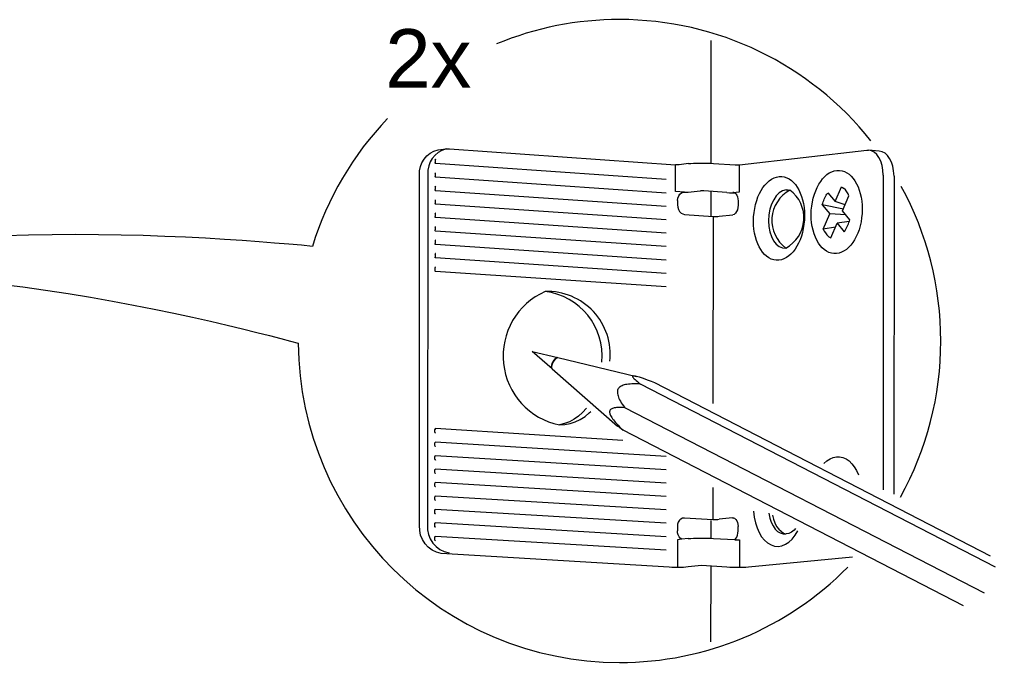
# Model space of a CAD drawing. Header units: metres. Extents: x -11.5 to 7.4, y -3.8 to 5.9.
# Drawn here: x 5.288 to 5.5525, y 0.2605 to 0.4346 of the extents above; entities that cross this region are included whole.
import ezdxf

# ---------------------------------------------------------------- set-up
doc = ezdxf.new("R2010")
doc.units = ezdxf.units.M
doc.header["$MEASUREMENT"] = 0
doc.layers.add('PDF11_Geometry_Num_Penna__7_Num_Penna__7', color=7, linetype='Continuous', lineweight=18)
doc.layers.add('PDF11_Text_Num_Penna__7_Num_Penna__7', color=7, linetype='Continuous', lineweight=18)
doc.styles.add('GENERATED_STYLE_1', font='')
doc.styles.get('GENERATED_STYLE_1').set_extended_font_data('Arial')

msp = doc.modelspace()

# ---------------------------------------------------------------- linework, layer by layer
at = {"layer": 'PDF11_Geometry_Num_Penna__7_Num_Penna__7', "color": 7, "linetype": 'Continuous', "lineweight": 18, "flags": 128}
for points in [[(5.518713970577066, 0.4017252436087162, 0.2290355798833679), (5.450581013439647, 0.4345853290308543, 0.09889331964104091), (5.417234439538854, 0.4279698228248492)], [(5.485562852022115, 0.2862729280791703), (5.484838033329165, 0.2862262448413198), (5.483954737328769, 0.2862262448413198), (5.48308495489723, 0.2861734190721714), (5.482156204165246, 0.2861734190721714), (5.481277822189886, 0.2862262448413198), (5.480457180008715, 0.2862262448413198), (5.479679535546616, 0.2862729280791703), (5.472802726059273, 0.2866909887591893), (5.46915086835306, 0.2863268595039505), (5.468573470411215, 0.2862728052285446), (5.467912534043744, 0.2862261219906932), (5.467134889581645, 0.2862261219906932), (5.466348645575732, 0.2862261219906932), (5.46552800339456, 0.2862261219906932), (5.464750358932461, 0.2862261219906932), (5.464040036613371, 0.2862729280791703), (5.402254034213689, 0.2899390364579926, -0.3815466696815363), (5.396398973382151, 0.297573834307288), (5.396398973382157, 0.3924139032674399, -0.3782593259322484), (5.401414595886749, 0.3992763392315499), (5.403584137940568, 0.3995318685334723), (5.404049741812818, 0.3995318685334723), (5.4044662054347, 0.3995318685334723)], [(5.40358462934307, 0.3995313771309652, 0.3666494706164741), (5.398646034180928, 0.3926161153977095), (5.398583380361707, 0.297786488740762, 0.3939271811701524), (5.404404657271114, 0.2901401429326294)], [(5.511230770400159, 0.3832571090135719), (5.505539100901101, 0.3844315609974043, -0.0700847160449729), (5.506797828414317, 0.3873325556779719, -0.02809651486404598), (5.507042546861159, 0.3876925080119298), (5.508986043763278, 0.385295446598902), (5.510702267007435, 0.3892930059664659, -0.09728648333319982), (5.511311114709514, 0.38891315183111)], [(5.526711423474085, 0.3052620721788593, 0.1279865676989249), (5.53763898665002, 0.3475239160029533, 0.1266391277362519), (5.526933783107008, 0.3893828097740162)], [(5.495736480906753, 0.3884470565563554), (5.496264738598228, 0.3884470565563554), (5.496758598114443, 0.3883831742308752, 0.5517089593374255), (5.495678741112568, 0.3726949035991343, 0.5503767777712237), (5.496758598114443, 0.388382928529623)], [(5.512821563155248, 0.3798475127416792), (5.509594277212228, 0.3794371916510926), (5.511488633863973, 0.377100572746019, 0.02043696082901886), (5.51170239395306, 0.3774251440997221, 0.06994644041275831), (5.512981268968948, 0.3803801930556849), (5.511027944016758, 0.3827856083112753), (5.51275153829847, 0.3868003667664706)], [(5.447983091253237, 0.3420361785429309, 0.4557880328529783), (5.430438793365038, 0.3609293763037735, 0.7321329243949162), (5.434305762517242, 0.3247939703438822)], [(5.363535202441238, 0.3469171567615144, 0.4121816086987937), (5.450579784933389, 0.26046594279258, 0.2007096773141516), (5.512406819442131, 0.2862314045676078)]]:
    msp.add_lwpolyline(points, format="xyb", dxfattribs=at)
for points in [[(5.475316127015052, 0.4288714235685047), (5.47528418585231, 0.3956636708750052)], [(5.404465836882823, 0.3995318685334723), (5.465743729093683, 0.3952505242200219)], [(5.40059444510808, 0.3965883675363342), (5.400752922415524, 0.3967517588688132)], [(5.400752922415524, 0.3967516360181875), (5.400690268596303, 0.3967000387553004), (5.40059444510808, 0.3966508985049293), (5.40059444510808, 0.3964875071724512), (5.40059444510808, 0.3958216567799422)], [(5.483134709400728, 0.3951967156458682), (5.517569739847207, 0.3991660193694697)], [(5.517569985548459, 0.3991665107719733), (5.517835342900456, 0.3991665107719733), (5.51806998759597, 0.3991665107719733)], [(5.520978476164721, 0.3989638072391992), (5.518070601849098, 0.3991665107719733)], [(5.400627491926455, 0.3956645308293858), (5.400752799564897, 0.3955637933161276), (5.400690145745676, 0.3955637933161276), (5.400594322257456, 0.3956645308293858), (5.400594322257456, 0.3958217796305679)], [(5.463205020908966, 0.3912238492541134), (5.400752676714273, 0.3955641618680064)], [(5.469255905638223, 0.3955639161667541), (5.466717811706635, 0.3952506470706485), (5.466516336680121, 0.3952506470706485), (5.466252207834383, 0.3952506470706485), (5.465992993013684, 0.3952506470706485), (5.465743606243059, 0.3952506470706485)], [(5.467384890605404, 0.3876625324592036), (5.467802582733542, 0.3878173242478677), (5.468206761292834, 0.3878652359919776), (5.465743606243059, 0.3880286273244575), (5.465743606243059, 0.3952510156225264)], [(5.469256397040727, 0.3955637933161276), (5.469859593614013, 0.3956055625289432), (5.470653208657483, 0.3956645308293858), (5.471521762582766, 0.395705071535942), (5.472448056302229, 0.395705071535942), (5.473378035540476, 0.395705071535942), (5.47432275685383, 0.395705071535942), (5.475249050573296, 0.3956645308293858), (5.476008267441507, 0.3956055625289432), (5.48189649794204, 0.395196469944616)], [(5.48127720793676, 0.3877627785699591), (5.483134709400728, 0.3879642535964747), (5.483134709400728, 0.395196469944616)], [(5.481896620792668, 0.3951967156458682), (5.482266401176698, 0.3951967156458682), (5.48273200504895, 0.3951967156458682), (5.483134955101979, 0.3951967156458682)], [(5.400627491926455, 0.3919964568405483), (5.400752799564897, 0.3918944908210324), (5.400690145745676, 0.3919546876277353), (5.400594322257456, 0.3920541966347324), (5.400594322257456, 0.3921549341479915)], [(5.400752922415524, 0.393082210672465), (5.400690268596303, 0.393082210672465), (5.40059444510808, 0.3929802446529491), (5.40059444510808, 0.3928266813705434), (5.40059444510808, 0.3921559169529987)], [(5.40059444510808, 0.3929280331369309), (5.400752922415524, 0.3930815964193348)], [(5.463205020908966, 0.3875539325058872), (5.400752676714273, 0.3918942451197802)], [(5.522063001490379, 0.3924132890143088), (5.522006490202452, 0.3072483210987977)], [(5.5249614163078, 0.392198546120194), (5.524903676513615, 0.3060212890470684)], [(5.400752922415524, 0.3894673310046537), (5.400690268596303, 0.3894206477668023), (5.40059444510808, 0.3893199102535432), (5.40059444510808, 0.3892142587152501), (5.40059444510808, 0.3885471798164835)], [(5.40059444510808, 0.3892568878824454), (5.400752922415524, 0.3894669624527749)], [(5.400627491926455, 0.3883307170136048), (5.400752799564897, 0.3882299795003474), (5.400690145745676, 0.3882815767632346), (5.400594322257456, 0.3883835427827522), (5.400594322257456, 0.3885469341152303)], [(5.463205020908966, 0.3839445811162436), (5.400752676714273, 0.3882296109484695)], [(5.466314738802978, 0.3855474132326719), (5.466347908471976, 0.38621326362518), (5.466612037317713, 0.386842258829911), (5.466919163882524, 0.3872980346520869), (5.467384767754774, 0.3876629010110824)], [(5.469198780097168, 0.3877632699724618), (5.468670522405695, 0.3877165867346104), (5.468066097326149, 0.3877165867346104), (5.467384276352272, 0.3876625324592053)], [(5.467647545243626, 0.3877632699724618), (5.46820651559158, 0.3878652359919794)], [(5.472403215823769, 0.3881273992277015), (5.469199271499672, 0.3877637613749663)], [(5.473427790043974, 0.3881819449056101), (5.473162432691979, 0.3881819449056101), (5.472913045921352, 0.3881819449056101), (5.472601005331505, 0.3881819449056101), (5.472403215823769, 0.388127890630205)], [(5.479679535546616, 0.3877164638839838), (5.473427667193349, 0.3881820677562366)], [(5.475283694449807, 0.3880283816232071), (5.475283694449807, 0.3813133664102031)], [(5.479678921293488, 0.3877165867346104), (5.480344771685994, 0.3876625324592036), (5.481075732910243, 0.3876625324592036), (5.481800551603195, 0.3876625324592036), (5.482097850117931, 0.3873996321197275), (5.482357064938629, 0.3870445938108071), (5.482557311458887, 0.3865777614322967), (5.482669105528474, 0.3860605602971559), (5.482731759347697, 0.3854942189116466), (5.482731759347697, 0.3843087103714806)], [(5.481584580202819, 0.3877165867346104), (5.481277453638011, 0.3877632699724618), (5.481536668458707, 0.3877165867346104), (5.481800797304444, 0.3876625324592053)], [(5.400627491926455, 0.3847219798770887), (5.400752799564897, 0.3846212423638313), (5.400690145745676, 0.3846212423638313), (5.400594322257456, 0.3847219798770887), (5.400594322257456, 0.3848755431594943)], [(5.40059444510808, 0.3856481507459293), (5.400752922415524, 0.385795571497038), (5.400690268596303, 0.385795571497038), (5.40059444510808, 0.3856960624900392), (5.40059444510808, 0.3855474132326719), (5.40059444510808, 0.3848754203088678)], [(5.463205020908966, 0.3803406351541367), (5.400752676714273, 0.3846207509613278)], [(5.466314738802978, 0.3855477817845498), (5.466314738802978, 0.3843573592193472), (5.466347908471976, 0.3837431060897272), (5.466578867648714, 0.3831177964037744), (5.466874937657193, 0.3826042807874117), (5.467245946547482, 0.38218781716553), (5.467711550419734, 0.3819236883197936), (5.468206638442204, 0.3818217223002778), (5.475916743725195, 0.3812615234460628)], [(5.482731513646444, 0.3843087103714806), (5.482668859827225, 0.3836858576980466), (5.482530038619929, 0.3830716045684266), (5.482299079443195, 0.3825531749270272), (5.482001780928456, 0.3821391683176643), (5.481632000544428, 0.3818222137027796), (5.481276962235507, 0.3817227046957825)], [(5.505539346602355, 0.3844310695949016), (5.507550411348728, 0.3819494869512381)], [(5.511707062276866, 0.3843596933812394), (5.50898592091265, 0.385295815150779)], [(5.400594322257456, 0.3810502203694739), (5.400752799564897, 0.3809507113624759), (5.400627491926455, 0.3810010801191046), (5.400594322257456, 0.3811042746448807), (5.400594322257456, 0.3812123831956935)], [(5.40059444510808, 0.3819848679315045), (5.400752922415524, 0.3821396597201687)], [(5.400752922415524, 0.3821390454670377), (5.400627614777081, 0.3821390454670377), (5.40059444510808, 0.3820395364600397), (5.40059444510808, 0.3818810591525983), (5.40059444510808, 0.3812127517475714)], [(5.463205020908966, 0.3767121190668483), (5.400752676714273, 0.3809504656612246)], [(5.475917235127696, 0.3812620148485664), (5.475877922927401, 0.3305898171737196)], [(5.475917112277072, 0.3812620148485664), (5.476320062330101, 0.3812620148485664), (5.476784437696093, 0.3812620148485664), (5.477203358330495, 0.3812620148485664), (5.477557168133156, 0.3813136121114562), (5.481277085086132, 0.3817227046957825)], [(5.505787627717346, 0.3778476274022626), (5.507550534199357, 0.381949609801862)], [(5.51191222282216, 0.3816939576493157), (5.507549797095599, 0.3819494869512381)], [(5.40059444510808, 0.3783155654364077), (5.400752922415524, 0.3785170404629232)], [(5.400752922415524, 0.378516794761671), (5.400627614777081, 0.3784737970425978), (5.40059444510808, 0.3783730595293395), (5.40059444510808, 0.3782723220160822), (5.40059444510808, 0.3775905010422047)], [(5.509145626726353, 0.3783892758119629), (5.505788119119851, 0.3778499615641566)], [(5.507871542884894, 0.3754320155447211), (5.509593908660348, 0.3794369459498403)], [(5.400594322257456, 0.3773905002231999), (5.400752799564897, 0.3772885342036831), (5.400627491926455, 0.3773413599728297), (5.400594322257456, 0.3774433259923473), (5.400594322257456, 0.3775907467434561)], [(5.463205020908966, 0.3731081731047432), (5.400752676714273, 0.3772887799049345)], [(5.400594322257456, 0.3737709522316024), (5.400752799564897, 0.3736702147183451), (5.400627491926455, 0.3736702147183451), (5.400594322257456, 0.3737709522316024), (5.400594322257456, 0.3739343435640823)], [(5.400752922415524, 0.3748640771010745), (5.400627614777081, 0.3748640771010745), (5.40059444510808, 0.3747633395878172), (5.40059444510808, 0.3745999482553373), (5.40059444510808, 0.3739340978628309)], [(5.40059444510808, 0.3747116194743025), (5.400752922415524, 0.3748639542504479)], [(5.463205020908966, 0.3694376421033878), (5.400752676714273, 0.3736698461664689)], [(5.400594322257456, 0.3701093893259406), (5.400752799564897, 0.3700086518126833), (5.400627491926455, 0.3700614775818307), (5.400594322257456, 0.3701622150950872), (5.400594322257456, 0.3702629526083463)], [(5.400752922415524, 0.371193914651597), (5.400627614777081, 0.371193914651597), (5.40059444510808, 0.3710944056445982), (5.40059444510808, 0.3709408423621934), (5.40059444510808, 0.3702627069070932)], [(5.40059444510808, 0.3710398599666878), (5.400752922415524, 0.3711934232490925)], [(5.463205020908966, 0.3658289049668726), (5.400752676714273, 0.3700082832608045)], [(5.400594322257456, 0.3664383669220808), (5.400752799564897, 0.3663376294088234), (5.400627491926455, 0.3663941406967481), (5.400594322257456, 0.3665010207413024), (5.400535353957013, 0.3666582695424845)], [(5.40075304526615, 0.3675800177887911), (5.400627737627707, 0.3675308775384227), (5.400594567958708, 0.3674313685314239), (5.400535599658266, 0.3673158889430566), (5.400535599658266, 0.3666586380943624)], [(5.40059444510808, 0.3673789113141543), (5.400752922415524, 0.367580386340669)], [(5.463205020908966, 0.3622201678303574), (5.400752676714273, 0.3663381208113279)], [(5.432303665866561, 0.3399785534093311), (5.426890867288352, 0.3446947889385497), (5.433868782840834, 0.3430252489322454)], [(5.433868414288956, 0.3430253717828702), (5.455180540874242, 0.3379295278195453)], [(5.43230403441844, 0.3399780620068276), (5.450069463433298, 0.324481684052782)], [(5.456288653520074, 0.3358750968022193), (5.455636316696417, 0.3358996669274044), (5.455026977591837, 0.3359180945212934), (5.45446555023136, 0.3359180945212934), (5.453937292539891, 0.3358996669274044), (5.453447118542453, 0.3358750968022193), (5.453001170770348, 0.3358320990831452), (5.452574879098394, 0.3357743592889619), (5.452195270664287, 0.3357067914447045), (5.451850060405441, 0.3356195675002978), (5.451533105790558, 0.3355249725183365), (5.45125423486971, 0.3354131784487464), (5.450991334530235, 0.3352903278228219), (5.450770203403572, 0.3351551921343061), (5.450573642402093, 0.3349967148268629), (5.450410251069613, 0.3348333234943848), (5.450271429862319, 0.3346564185930543), (5.450155950273951, 0.3344647716166129), (5.450069954835804, 0.3342473260087271), (5.450017129066655, 0.3340274233883234), (5.449992558941473, 0.3337878646677712), (5.449992558941473, 0.3335323353658497), (5.450025728610472, 0.3332645210013361), (5.450078554379617, 0.3329721365116374), (5.450170692349062, 0.3326600959217902), (5.450280029406134, 0.3323283992317965), (5.450428678663503, 0.331988102997987), (5.45060681207109, 0.3316232366389933), (5.450813201122642, 0.3312325716485542), (5.451057673868231, 0.3308222505579677), (5.451331630764043, 0.330384902329679), (5.451643671353889, 0.3299229839762052), (5.451993795637771, 0.3294340384850267)], [(5.455180172322361, 0.337928913566417), (5.454882873807627, 0.337989110373119), (5.454638401062038, 0.3380333365984516), (5.4544406115543, 0.3380493071798218), (5.454287048271896, 0.3380394791297485), (5.454182625239859, 0.3380099949795259), (5.454124885445674, 0.337943655641527), (5.454110143370563, 0.3378650312409359), (5.454148227064602, 0.3377556941838638), (5.454234222502745, 0.3376254725203847), (5.454369358191263, 0.3374571671628681), (5.454551177117633, 0.3372765767427586), (5.454791964344443, 0.3370566741223575), (5.455074520784066, 0.3368109728705084), (5.45542464506795, 0.3365321019496612), (5.455827595120981, 0.3362249753848516), (5.456288284968197, 0.335874851100967)], [(5.460122944405784, 0.3362151473347756), (5.459239648405394, 0.3365554435685869), (5.45844849037444, 0.3368588846146192), (5.457723671681492, 0.3371230134603556), (5.457076248882872, 0.3373478301057951), (5.456509907497363, 0.3375419340947561), (5.456001305906037, 0.337699182895939), (5.45556395767775, 0.3378269475469002), (5.455180663724866, 0.337928913566417)], [(5.551141621795948, 0.2892896480493592), (5.46012282155516, 0.3362149016335252)], [(5.552460054713363, 0.2862920927768142), (5.456288899221324, 0.3358746053997157)], [(5.441634416606735, 0.3293270355898477), (5.440592643298899, 0.3281918958063113), (5.439464874552922, 0.3272078622926591), (5.438287965556567, 0.3263319373298215), (5.436989434440553, 0.3256673154435736), (5.435703188387128, 0.3251390577521001), (5.434306376770373, 0.3247938474932539), (5.435792869344056, 0.3248945850065121), (5.437190909467068, 0.3251390577521001), (5.438581578552526, 0.3256046616243529), (5.439929249918912, 0.3262864825982303), (5.441231466553704, 0.3271071247794017), (5.442392404968686, 0.3280371040176471), (5.442826067678199, 0.3284609386770834)], [(5.451993672787147, 0.3294337927837763), (5.45147032912071, 0.3294718764778128), (5.450996125704643, 0.3295075031593306), (5.450558777476356, 0.3295148741968843), (5.450155827423325, 0.3295111886781079), (5.449795875089366, 0.3294927610842189), (5.44946909242441, 0.3294632769339971), (5.449171793909674, 0.3294141366836287), (5.448907665063937, 0.3293576253957031), (5.448677934393459, 0.32928145800763), (5.448476459366944, 0.3291942340632232), (5.44830815400943, 0.3290934965499677), (5.448169332802134, 0.3289792454678571), (5.448053853213764, 0.3288539378294146), (5.447962943750582, 0.3287151166221207), (5.447910117981435, 0.3285615533397159), (5.447880633831213, 0.3283883339571618), (5.447880633831213, 0.3282016010057589), (5.447910117981435, 0.3280087255230582), (5.447967857775618, 0.3277925084214317), (5.448053853213764, 0.327557863725918), (5.448174246827172, 0.3273133909803292), (5.448313068034466, 0.3270504906408513), (5.448489972935796, 0.3267703912137456), (5.448691447962313, 0.3264730926990085), (5.448927321164085, 0.3261561380841256), (5.44919145000982, 0.3258219843816113), (5.449488748524558, 0.3254706315914699), (5.449824130733328, 0.3250897946511051), (5.450198825142396, 0.3246954441418897), (5.450591947145355, 0.3242666954574149), (5.451044037448757, 0.3238158336602748), (5.451532982939932, 0.3233404017379486)], [(5.549446406008824, 0.2791892381377705), (5.451993918488398, 0.3294339156344011)], [(5.400752799564897, 0.3237993716764), (5.400535353957013, 0.3235991251561448)], [(5.400752799564897, 0.3225623887239726), (5.400627491926455, 0.3226250425431934), (5.400594322257456, 0.3227257800564507), (5.400535353957013, 0.3228695152887822), (5.400535353957013, 0.3235488792501418)], [(5.400535599658266, 0.3235492478020197), (5.400594567958708, 0.3236512138215364), (5.400627737627707, 0.3237531798410522), (5.40075304526615, 0.3237998630789036)], [(5.40059444510808, 0.3226734456898077), (5.400752922415524, 0.3225628801264762)], [(5.451440599269237, 0.3206219630875031), (5.40075243101302, 0.3237988802738965)], [(5.451532982939932, 0.3233399103354442), (5.451082121142791, 0.3236765210504764), (5.450684085114798, 0.3239738195652118), (5.45035730244984, 0.3242428624359857), (5.450069831985177, 0.3244811926502775)], [(5.543811370648319, 0.275762197076995), (5.451533351491811, 0.3233397874848176)], [(5.400752799564897, 0.3201396515301269), (5.400535353957013, 0.3199860882477212)], [(5.400535599658266, 0.3198847364813338), (5.400594567958708, 0.3200382997637394), (5.400627737627707, 0.3201402657832553), (5.40075304526615, 0.3201402657832553)], [(5.463205020908966, 0.3162651884897363), (5.400752676714273, 0.3201398972313783)], [(5.400752799564897, 0.3189531601849529), (5.400627491926455, 0.3189531601849529), (5.400594322257456, 0.3190538976982102), (5.400535353957013, 0.3192172890306901), (5.400535353957013, 0.3198843679294567)], [(5.40059444510808, 0.3190538976982102), (5.400752922415524, 0.3189531601849529)], [(5.400752799564897, 0.3164660492631217), (5.400535353957013, 0.316318628512013)], [(5.400752799564897, 0.3152814006773372), (5.400627491926455, 0.3153440544965589), (5.400594322257456, 0.3154447920098162), (5.400535353957013, 0.3155467580293339), (5.400535353957013, 0.3162236649781747)], [(5.400535599658266, 0.3162237878287995), (5.400594567958708, 0.3163662945548724), (5.400627737627707, 0.3164658035618713), (5.40075304526615, 0.3164658035618713)], [(5.40059444510808, 0.3153929490456777), (5.400752922415524, 0.3152811549760868)], [(5.463205020908966, 0.3126527658344429), (5.400752676714273, 0.3164660492631226)], [(5.505958021535506, 0.3143564583147569), (5.506778663716675, 0.3150812770077076), (5.507618961997993, 0.31559356411781), (5.50848260189824, 0.3159584304768046), (5.509364669392374, 0.3161648195283568)], [(5.509365160794879, 0.3161649423789834), (5.51023371472016, 0.3161649423789834), (5.511117010720556, 0.3159585533274303), (5.511980650620799, 0.3155936869684366), (5.512771808651751, 0.3150285740891867), (5.513531025519958, 0.31429761286494), (5.514198104418726, 0.3134253734208778), (5.514830785142234, 0.3124511679573025), (5.515357814327448, 0.3113135711612474)], [(5.400752799564897, 0.3128591548859951), (5.400535353957013, 0.3126527658344429)], [(5.400752799564897, 0.3116204520248047), (5.400627491926455, 0.3116720492876928), (5.400594322257456, 0.3117740153072086), (5.400535353957013, 0.3119324926146518), (5.400535353957013, 0.3125946574883809)], [(5.400535599658266, 0.312595271741511), (5.400594567958708, 0.3126960092547675), (5.400627737627707, 0.312816402868175), (5.40075304526615, 0.3128594005872474)], [(5.463205020908966, 0.3090434144447975), (5.400752676714273, 0.3128591548859951)], [(5.40059444510808, 0.3117205752849337), (5.400752922415524, 0.3116198377716746)], [(5.400752799564897, 0.3091928008059206), (5.400535353957013, 0.3090429230422949)], [(5.400752799564897, 0.3080123291414187), (5.400627491926455, 0.3080123291414187), (5.400594322257456, 0.3081118381484176), (5.400535353957013, 0.3082604874057848), (5.400535353957013, 0.3089435368859226)], [(5.400535599658266, 0.3089432911846695), (5.400594567958708, 0.3090919404420376), (5.400627737627707, 0.3091926779552958), (5.40075304526615, 0.3091926779552958)], [(5.40059444510808, 0.3081113467459131), (5.400752922415524, 0.3080118377389143)], [(5.463205020908966, 0.3053717777878093), (5.400752676714273, 0.3091924322540427)], [(5.475860846690399, 0.3078629427802948), (5.475854704159103, 0.2991774035274721)], [(5.400752799564897, 0.3055349234190361), (5.400535353957013, 0.3053715320865571)], [(5.400752799564897, 0.3043411838869332), (5.400627491926455, 0.3043878671247855), (5.400594322257456, 0.3044898331443013), (5.400535353957013, 0.3046053127326696), (5.400535353957013, 0.3052711631251777)], [(5.400535599658266, 0.3052709174239254), (5.400594567958708, 0.3054343087564053), (5.400627737627707, 0.3055350462696618), (5.40075304526615, 0.3055350462696618)], [(5.40059444510808, 0.3044419214001906), (5.400752922415524, 0.3043411838869332)], [(5.463205020908966, 0.3017624263981649), (5.400752676714273, 0.3055351691202883)], [(5.400752799564897, 0.301911812759287), (5.400535353957013, 0.3017115662390308)], [(5.400752799564897, 0.3006796209812705), (5.400627491926455, 0.3007373607754538), (5.400535353957013, 0.300838098288712), (5.400535353957013, 0.3009818335210435), (5.400535353957013, 0.3016636544949209)], [(5.400535599658266, 0.3016634087936678), (5.400535599658266, 0.3017629178006667), (5.400627737627707, 0.3018661123264446), (5.40075304526615, 0.3019115670580366)], [(5.463205020908966, 0.2981518465022592), (5.400752676714273, 0.3019123041617906)], [(5.40059444510808, 0.3007804813451544), (5.400752922415524, 0.3006797438318962)], [(5.467182309923253, 0.2993922692722135), (5.466812529539222, 0.299033545444515), (5.466516459530744, 0.2985052877530423), (5.46631498450423, 0.297938946367533), (5.466252330685009, 0.2973726049820238), (5.466252330685009, 0.2961354991789698)], [(5.467182064221999, 0.2993923921228392), (5.467647668094251, 0.2995938671493548), (5.468177154291984, 0.2996430073997232)], [(5.467711181867857, 0.2995933757468503), (5.468176785740106, 0.2996437445034799)], [(5.468176662889482, 0.2996432531009763), (5.475854827009726, 0.2991776492287235), (5.476272519137868, 0.2991776492287235), (5.47673812301012, 0.2991776492287235), (5.477203726882371, 0.2991776492287235), (5.477557536685035, 0.2992341605166491)], [(5.475283694449807, 0.2989136432336137), (5.475283694449807, 0.2941150977850242)], [(5.482098095819184, 0.2991781406312279), (5.481833966973447, 0.2994410409707058), (5.481536668458707, 0.2995417784839631), (5.481229541893901, 0.2995933757468503), (5.477557536685033, 0.2992346519191535)], [(5.481229541893901, 0.2995933757468503), (5.481536668458707, 0.2995417784839631)], [(5.482098095819184, 0.2991776492287235), (5.482357310639882, 0.2988127828697307), (5.482557557160138, 0.2984049187916629), (5.482669351229728, 0.2978864891502626), (5.48273200504895, 0.2973299758148276)], [(5.492070126826681, 0.3003707745076971), (5.492334255672418, 0.2992786324432339), (5.492689293981336, 0.2982516012105094), (5.493154897853586, 0.2973289930098213), (5.493711411189024, 0.2965464345226847), (5.494345320418791, 0.2959813216434348), (5.495012399317559, 0.2955169462774423), (5.495735989504251, 0.2952614169755208)], [(5.400752799564897, 0.2982514783598837), (5.400535353957013, 0.2981028291025156)], [(5.400752799564897, 0.2970654784172142), (5.400627491926455, 0.2970654784172142), (5.400535353957013, 0.2971662159304724), (5.400535353957013, 0.2973296072629505), (5.400535353957013, 0.2979917721366805)], [(5.400535599658266, 0.297992263539185), (5.400535599658266, 0.2981519693528849), (5.400627737627707, 0.2982514783598837), (5.40075304526615, 0.2982514783598837)], [(5.40059444510808, 0.2971663387810981), (5.400752922415524, 0.2970656012678399)], [(5.463205020908966, 0.2945322985106626), (5.400752676714273, 0.2982509869573793)], [(5.481736423576463, 0.2937599366254782), (5.482063206241419, 0.2940130089148818), (5.482356819237376, 0.2944319295492832), (5.482530038619929, 0.2949454451656441), (5.482668859827225, 0.2955167005761909), (5.482731513646444, 0.2960818134554408), (5.482731513646444, 0.2973299758148276)], [(5.498265483892025, 0.2967464353416904), (5.497890789482957, 0.2963373427573632), (5.497180712865116, 0.2957697728655937), (5.49646572222224, 0.2954110490378969), (5.495735989504251, 0.2952623997805288)], [(5.400752799564897, 0.2945803331053991), (5.400535353957013, 0.2944316838480301)], [(5.400752799564897, 0.2934046526153073), (5.400627491926455, 0.2934562498781936), (5.400535353957013, 0.2935582158977104), (5.400535353957013, 0.2936577249047092), (5.400535353957013, 0.2943309463347727)], [(5.400535599658266, 0.2943308234841471), (5.400535599658266, 0.2944782442352558), (5.400627737627707, 0.2945802102547725), (5.40075304526615, 0.2945802102547725)], [(5.463205020908966, 0.2908708584556248), (5.400752676714273, 0.2945809473585284)], [(5.469199148649045, 0.294013991719889), (5.467446070217113, 0.2938641139562614), (5.467044348670342, 0.2941675550022946), (5.466717566005382, 0.2945324213612883), (5.466453437159647, 0.2950459369776501), (5.466314615952353, 0.2955692806440862), (5.466251962133132, 0.2961356220295954)], [(5.467446438768988, 0.2938636225537579), (5.466252330685009, 0.2937063737525758), (5.466252330685009, 0.2864888994795454)], [(5.469198780097168, 0.2940135003173863), (5.46985971646464, 0.2940650975802734), (5.470653331508107, 0.294115466336903), (5.471473973689278, 0.294115466336903), (5.472402724421265, 0.2941670635997902), (5.473378158391101, 0.2941670635997902), (5.474322879704454, 0.2941670635997902), (5.475186519604701, 0.294115466336903), (5.476008390292131, 0.2940650975802734), (5.481736914978965, 0.2937591995217232)], [(5.481737037829591, 0.2937596909242277), (5.481896743643293, 0.2937068651550803)], [(5.481896620792668, 0.2937063737525758), (5.482266401176698, 0.2937063737525758), (5.482669351229728, 0.2937063737525758), (5.483085814851609, 0.2937063737525758)], [(5.483085446299732, 0.2937063737525758), (5.483085446299732, 0.2864888994795454)], [(5.40059444510808, 0.2935053901285647), (5.400752922415524, 0.2934046526153073)], [(5.51375854487917, 0.2889873126589597), (5.485563097723368, 0.2862735423323004)], [(5.475283694449807, 0.2865361969705251), (5.475277551918509, 0.2660938528167822)]]:
    msp.add_lwpolyline(points, dxfattribs=at)
for points in [[(5.432141134488463, 0.3406199565272798), (5.432203788307685, 0.3410253635928289), (5.432352437565052, 0.3414553407835639), (5.432553912591567, 0.3418939175181119), (5.432808213387231, 0.3422944105586234), (5.433090769826855, 0.3426371638049508), (5.43337455477274, 0.3428816365505387), (5.433638683618478, 0.3430094012015008), (5.433868414288956, 0.3430253717828702), (5.433638683618478, 0.3430094012015008), (5.43337455477274, 0.3428816365505387), (5.433090769826855, 0.3426371638049508), (5.432808213387231, 0.3422944105586234), (5.432553912591567, 0.3418939175181119), (5.432352437565052, 0.3414553407835639), (5.432203788307685, 0.3410253635928289)], [(5.432304280119691, 0.3399780620068267), (5.432198628581398, 0.3401279397704551), (5.432140888787213, 0.3403478423908588), (5.432140888787213, 0.34062057078041), (5.432140888787213, 0.3403478423908588), (5.432198628581398, 0.3401279397704551)]]:
    msp.add_lwpolyline(points, close=True, dxfattribs=at)
at = {"layer": 'PDF11_Geometry_Num_Penna__7_Num_Penna__7', "color": 7, "linetype": 'Continuous', "lineweight": 18}
for centre, radius, start, end in [((5.450493264425276, 0.3475383129683829), 0.08698715226218834, 136.165656067318, 162.8735895271191), ((5.428229576649656, 0.3434251882123887), 0.01764323297778869, 354.7766586437942, 82.80837337673462)]:
    msp.add_arc(centre, radius, start, end, dxfattribs=at)
for centre, major_axis, ratio, start_param, end_param in [((5.517938248586585, 0.3920814398179244), (0.0001538618200154216, 0.007084476517231098), 0.5819444370628005, 4.771898111242443, 6.288462419710859), ((5.5195486872866, 0.3896690703225296), (0.001757681041213212, 0.009251785507637833), 0.554113978722149, 5.092643455969715, 6.346476699706337), ((5.49573894751099, 0.3805739844315656), (0.0005078799253013234, 0.007884798628526923), 0.605467304389991, 0.1064743861708006, 3.235063537158602), ((5.493839614989959, 0.3034599125712631), (0.0007152332249154026, 0.01154618699479365), 0.6018945465841952, 1.783155474495028, 4.06300495537431), ((5.497359526325637, 0.307182608473763), (0.0026118073584529, 0.01186207491641489), 0.5053859691638695, 2.237841708010353, 3.301640012357788)]:
    msp.add_ellipse(centre, major_axis=major_axis, ratio=ratio, start_param=start_param, end_param=end_param, dxfattribs=at)
for centre, major_axis, ratio in [((5.493801268410001, 0.380731938861679), (0.0007299843250097016, 0.01133781063443029), 0.6063518067105762), ((5.509432271135593, 0.3824697713782763), (0.0007374845671588308, 0.01126405152418403), 0.6104131055063173)]:
    msp.add_ellipse(centre, major_axis=major_axis, ratio=ratio, dxfattribs=at)
for points in [[(5.512752029700977, 0.3867998753639661), (5.512471930273871, 0.3875590922321761), (5.511981756276434, 0.3882826824188683), (5.511310991858887, 0.3889129061298586)], [(5.367363596496906, 0.373154364940091), (5.337714826436423, 0.3760143275115988), (5.230179988046419, 0.3841101837599874), (5.201143014103035, 0.3545461806313943)], [(5.201143014103041, 0.3545461806313916), (5.238783217379877, 0.37945414503747), (5.343241876096744, 0.3524933466722029), (5.363535570993115, 0.3469171567615161)], [(5.505787627717346, 0.3778476274022626), (5.506071412663229, 0.3771264942280901), (5.506548073091814, 0.3764409877354327), (5.507189353359133, 0.375842705187182)], [(5.507188861956633, 0.3758423366353076), (5.507370680883001, 0.3756678887464959), (5.507609011097296, 0.3755278390329417), (5.507871911436777, 0.3754320155447211)], [(5.433743229501138, 0.3430340941773116), (5.433743229501138, 0.3430340941773116), (5.431857472393204, 0.3418596421934792), (5.432167055970526, 0.3400365389047684)]]:
    msp.add_open_spline(points, degree=3, dxfattribs=at)

# ---------------------------------------------------------------- texts
at = {"layer": 'PDF11_Text_Num_Penna__7_Num_Penna__7', "color": 7, "linetype": 'Continuous', "lineweight": 18, "insert": (5.387097583941573, 0.4161443645746474), "char_height": 0.01582901521914505, "attachment_point": 7, "style": 'GENERATED_STYLE_1'}
msp.add_mtext('\\A1;{\\pql;\\fArial|b0|i0|c0|p34;2x}', dxfattribs=at)

doc.saveas('drawing.dxf')
